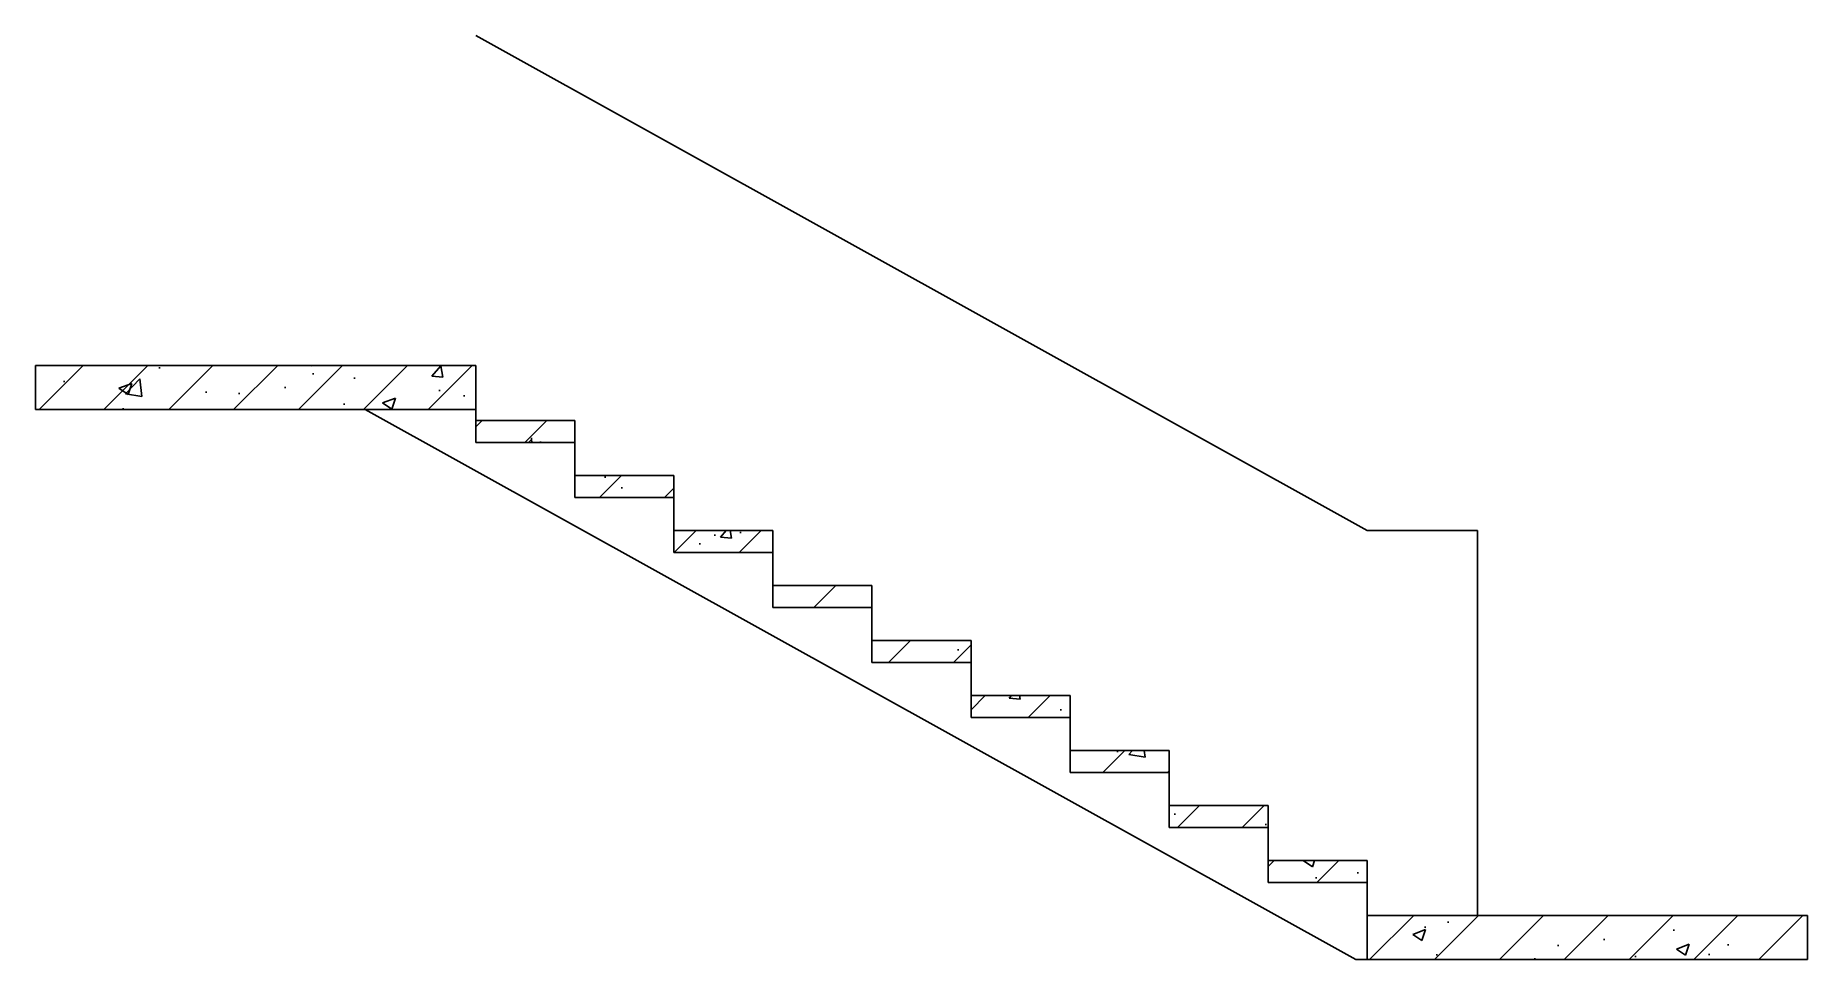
# Model space of a CAD drawing. Extents: x -4830 to 0, y 0 to 2520.
import ezdxf

# ---------------------------------------------------------------- set-up
doc = ezdxf.new("R2010")
doc.units = 0
doc.header["$LTSCALE"] = 1000
doc.header["$MEASUREMENT"] = 0
for name, color, linetype in [('PUB_HATCH', 8, 'Continuous'), ('S_E_RAIL', 4, 'Continuous'), ('S_E_STAIR', 4, 'Continuous'), ('S_STAIR', 9, 'Continuous')]:
    doc.layers.add(name, color=color, linetype=linetype)
pattern_1 = [(45, (-34547.05, -11256.41), (-88.38835, 88.38835), []), (50, (-34547.05, -11256.4), (358.63, -31.376), [37.5, -412.5]), (355, (-34547.05, -11256.4), (-69.3757, 376.096), [30, -330]), (100.4514, (-34517.16, -11259.02), (289.2547, 344.7198), [31.87, -350.571]), (46.1842, (-34547.05, -11156.4), (533.6205, -82.7595), [56.25, -618.75]), (96.6356, (-34502.6, -11163.3), (467.331, 487.059), [47.805, -525.8565]), (351.1842, (-34547.05, -11156.4), (467.331, 487.059), [45, -495]), (21, (-34497.05, -11181.4), (298.4535, -201.3094), [37.5, -412.5]), (326, (-34497.05, -11181.4), (121.6577, 362.575), [30, -330]), (71.4514, (-34472.17, -11198.18), (420.1113, 161.2652), [31.87, -350.571]), (37.5, (-34547.05, -11256.41), (6.07993, 166.44693), [0, -326, 0, -335, 0, -331.25]), (7.5, (-34547.05, -11256.4), (131.5348, 197.20586), [0, -191, 0, -318.5, 0, -126.25]), (327.5, (-34658.55, -11256.41), (266.9112, -11.27744), [0, -125, 0, -390, 0, -517.5]), (317.5, (-34708.55, -11256.4), (291.5931, 50.0525), [0, -162.5, 0, -259, 0, -367.5])]

msp = doc.modelspace()

# ---------------------------------------------------------------- hatches: boundary and pattern name
at = {"layer": 'PUB_HATCH'}
h = msp.add_hatch(dxfattribs=at)
h.set_pattern_fill('钢筋混凝土', color=256, scale=50, style=0)
h.set_pattern_definition(pattern_1)
h.paths.add_polyline_path([(-3630, 1620), (-4830, 1620), (-4830, 1500), (-3630, 1500)])
h = msp.add_hatch(dxfattribs=at)
h.set_pattern_fill('钢筋混凝土', color=256, scale=50, style=0)
h.set_pattern_definition(pattern_1)
h.paths.add_polyline_path([(-3360, 1470), (-3630, 1470), (-3630, 1410), (-3360, 1410)])
h = msp.add_hatch(dxfattribs=at)
h.set_pattern_fill('钢筋混凝土', color=256, scale=50, style=0)
h.set_pattern_definition(pattern_1)
h.paths.add_polyline_path([(-3090, 1320), (-3360, 1320), (-3360, 1260), (-3090, 1260)])
h = msp.add_hatch(dxfattribs=at)
h.set_pattern_fill('钢筋混凝土', color=256, scale=50, style=0)
h.set_pattern_definition(pattern_1)
h.paths.add_polyline_path([(-2820, 1170), (-3090, 1170), (-3090, 1110), (-2820, 1110)])
h = msp.add_hatch(dxfattribs=at)
h.set_pattern_fill('钢筋混凝土', color=256, scale=50, style=0)
h.set_pattern_definition(pattern_1)
h.paths.add_polyline_path([(-2550, 1020), (-2820, 1020), (-2820, 960), (-2550, 960)])
h = msp.add_hatch(dxfattribs=at)
h.set_pattern_fill('钢筋混凝土', color=256, scale=50, style=0)
h.set_pattern_definition(pattern_1)
h.paths.add_polyline_path([(-2280, 870), (-2550, 870), (-2550, 810), (-2280, 810)])
h = msp.add_hatch(dxfattribs=at)
h.set_pattern_fill('钢筋混凝土', color=256, scale=50, style=0)
h.set_pattern_definition(pattern_1)
h.paths.add_polyline_path([(-2010, 720), (-2280, 720), (-2280, 660), (-2010, 660)])
h = msp.add_hatch(dxfattribs=at)
h.set_pattern_fill('钢筋混凝土', color=256, scale=50, style=0)
h.set_pattern_definition(pattern_1)
h.paths.add_polyline_path([(-1740, 570), (-2010, 570), (-2010, 510), (-1740, 510)])
h = msp.add_hatch(dxfattribs=at)
h.set_pattern_fill('钢筋混凝土', color=256, scale=50, style=0)
h.set_pattern_definition(pattern_1)
h.paths.add_polyline_path([(-1470, 420), (-1740, 420), (-1740, 360), (-1470, 360)])
h = msp.add_hatch(dxfattribs=at)
h.set_pattern_fill('钢筋混凝土', color=256, scale=50, style=0)
h.set_pattern_definition(pattern_1)
h.paths.add_polyline_path([(-1200, 270), (-1470, 270), (-1470, 210), (-1200, 210)])
h = msp.add_hatch(dxfattribs=at)
h.set_pattern_fill('钢筋混凝土', color=256, scale=50, style=0)
h.set_pattern_definition(pattern_1)
h.paths.add_polyline_path([(0, 120), (0, 0), (-1200, 0), (-1200, 120)])

# ---------------------------------------------------------------- linework, layer by layer
at = {"layer": 'S_E_RAIL'}
msp.add_line((-900, 1170), (-900, 120), dxfattribs=at)
at = {"layer": 'S_E_STAIR'}
for p, q in [((-1200, 1170), (-3630, 2520)), ((-3630, 1470), (-3630, 1560)), ((-1231.1, 0), (-3931.1, 1500)), ((-3360, 1320), (-3360, 1410)), ((-3090, 1170), (-3090, 1260)), ((-1200, 1170), (-900, 1170)), ((-2820, 1020), (-2820, 1110)), ((-2550, 870), (-2550, 960)), ((-2280, 720), (-2280, 810)), ((-2010, 570), (-2010, 660)), ((-1740, 420), (-1740, 510)), ((-1470, 270), (-1470, 360)), ((-1200, 120), (-1200, 210)), ((-1200, 0), (-1231.1, 0))]:
    msp.add_line(p, q, dxfattribs=at)
at = {"layer": 'S_STAIR'}
for p, q in [((-3630, 1620), (-4830, 1620)), ((-4830, 1620), (-4830, 1500)), ((-3630, 1620), (-3630, 1560)), ((-3630, 1620), (-3630, 1500)), ((-4830, 1500), (-3630, 1500)), ((-3360, 1470), (-3630, 1470)), ((-3630, 1470), (-3630, 1410)), ((-3360, 1410), (-3360, 1470)), ((-3630, 1410), (-3360, 1410)), ((-3090, 1320), (-3360, 1320)), ((-3360, 1320), (-3360, 1260)), ((-3090, 1260), (-3090, 1320)), ((-3360, 1260), (-3090, 1260)), ((-2820, 1170), (-3090, 1170)), ((-3090, 1170), (-3090, 1110)), ((-2820, 1110), (-2820, 1170)), ((-3090, 1110), (-2820, 1110)), ((-2550, 1020), (-2820, 1020)), ((-2820, 1020), (-2820, 960)), ((-2550, 960), (-2550, 1020)), ((-2820, 960), (-2550, 960)), ((-2280, 870), (-2550, 870)), ((-2550, 870), (-2550, 810)), ((-2280, 810), (-2280, 870)), ((-2550, 810), (-2280, 810)), ((-2010, 720), (-2280, 720)), ((-2280, 720), (-2280, 660)), ((-2010, 660), (-2010, 720)), ((-2280, 660), (-2010, 660)), ((-1740, 570), (-2010, 570)), ((-2010, 570), (-2010, 510)), ((-1740, 510), (-1740, 570)), ((-2010, 510), (-1740, 510)), ((-1470, 420), (-1740, 420)), ((-1740, 420), (-1740, 360)), ((-1470, 360), (-1470, 420)), ((-1740, 360), (-1470, 360)), ((-1200, 270), (-1470, 270)), ((-1470, 270), (-1470, 210)), ((-1200, 210), (-1200, 270)), ((-1470, 210), (-1200, 210)), ((-1200, 120), (0, 120)), ((-1200, 0), (-1200, 120)), ((0, 120), (0, 0)), ((0, 0), (-1200, 0))]:
    msp.add_line(p, q, dxfattribs=at)

doc.saveas('drawing.dxf')
